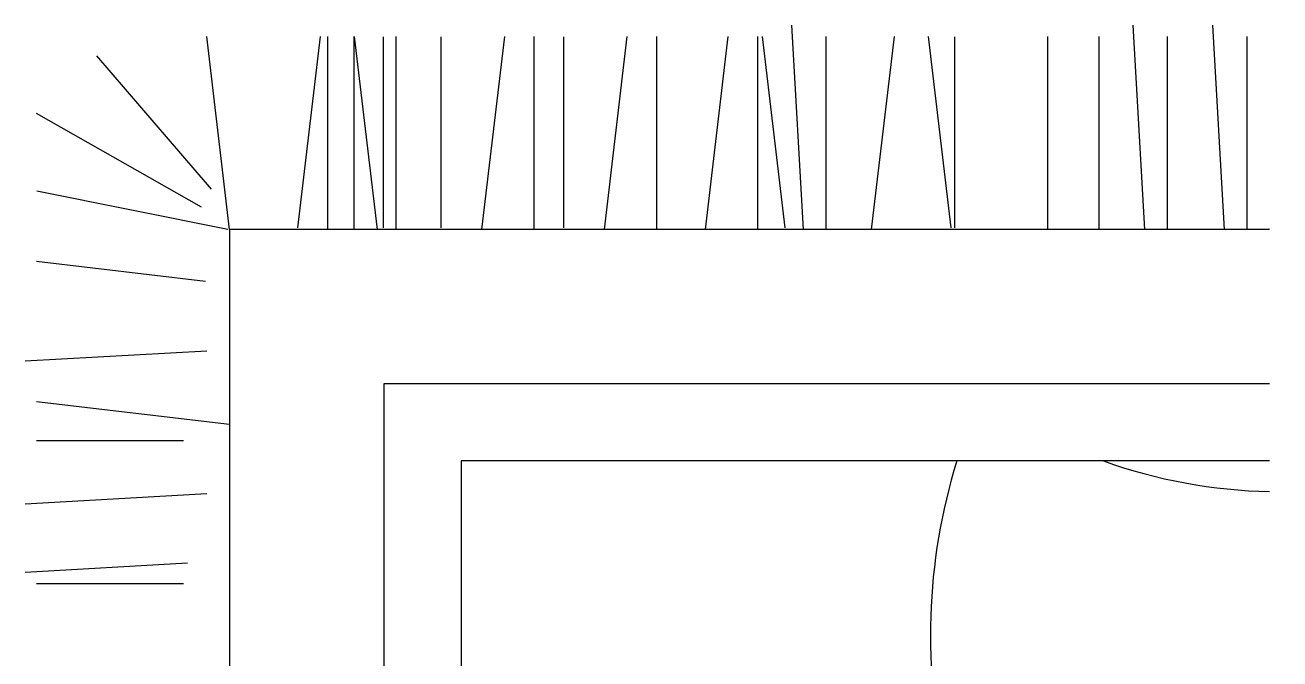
# Model space of a CAD drawing. Header units: inches. Extents: x 7.5 to 50, y 15.4 to 40.2.
# Drawn here: x 8.9927 to 9.4608, y 22.213 to 22.4495 of the extents above; entities that cross this region are included whole.
import ezdxf

# ---------------------------------------------------------------- set-up
doc = ezdxf.new("R2010")
doc.units = ezdxf.units.IN
doc.header["$MEASUREMENT"] = 0
doc.layers.add('02', color=2, linetype='Continuous')

msp = doc.modelspace()

# ---------------------------------------------------------------- linework, layer by layer
at = {"layer": '02'}
for p, q in [((9.283027248964636, 22.37323485077028), (9.278782922117962, 22.44946244778945)), ((9.410340602784409, 22.37323485077028), (9.406096275937735, 22.44946244778945)), ((9.440045407083808, 22.37323485077028), (9.435801080237134, 22.44946244778945)), ((9.068975230953647, 22.37323485077028), (9.0604865772603, 22.44522798782524)), ((9.094441191800861, 22.37382358837309), (9.10292436186689, 22.44522798782524)), ((9.105643240544005, 22.37323485077028), (9.105643240544005, 22.44522798782524)), ((9.115428081755518, 22.37323485077028), (9.115428081755518, 22.44522798782524)), ((9.12414599610026, 22.37323485077028), (9.115657342406912, 22.44522798782524)), ((9.126442498802199, 22.37382358837309), (9.126442498802199, 22.44510358837685)), ((9.1311037177639, 22.37323485077028), (9.1311037177639, 22.44522798782524)), ((9.147949009477152, 22.37382358837309), (9.147949009477152, 22.44510358837685)), ((9.163131252904414, 22.37323485077028), (9.171619906597762, 22.44522798782524)), ((9.182651112363665, 22.37323485077028), (9.182651112363665, 22.44522798782524)), ((9.193665529643177, 22.37382358837309), (9.193665529643177, 22.44510358837685)), ((9.208847773070438, 22.37323485077028), (9.217336426763787, 22.44522798782524)), ((9.22836763252969, 22.37323485077028), (9.22836763252969, 22.44522798782524)), ((9.246541049373327, 22.37323485077028), (9.255029703066675, 22.44522798782524)), ((9.266060908832578, 22.37323485077028), (9.266060908832578, 22.44522798782524)), ((9.276245853672727, 22.37382358837309), (9.267762683606698, 22.44522798782524)), ((9.291515902657984, 22.37323485077028), (9.291515902657984, 22.44522798782524)), ((9.30848772618453, 22.37323485077028), (9.316976379877879, 22.44522798782524)), ((9.33819253048393, 22.37382358837309), (9.329709360417901, 22.44522798782524)), ((9.339478453663169, 22.37382358837309), (9.339478453663169, 22.44510358837685)), ((9.374186189188613, 22.37323485077028), (9.374186189188613, 22.44522798782524)), ((9.393368779257862, 22.37323485077028), (9.393368779257862, 22.44522798782524)), ((9.418829256477757, 22.37323485077028), (9.418829256477757, 22.44522798782524)), ((9.448534060777156, 22.37323485077028), (9.448534060777156, 22.44522798782524)), ((9.062292964938088, 22.38818984283095), (9.019514855504958, 22.43798528385484)), ((9.058573117055921, 22.38150092884567), (8.996982093942343, 22.41646410518403)), ((9.068386493292628, 22.37323485077028), (8.997106493259771, 22.38751242195682)), ((9.060082845198913, 22.35379668149941), (8.996982093942343, 22.36129334006652)), ((9.060563836754291, 22.32778717669968), (8.992747633759855, 22.32401119345119)), ((9.068975230953647, 22.3004505773071), (8.996982093942343, 22.30893923095679)), ((9.051835947013451, 22.29430638929731), (8.996982093942343, 22.29430638929731)), ((9.060563836754291, 22.2745217564017), (8.992747633759855, 22.27074577315322)), ((9.053354168585493, 22.24865984716704), (8.992747633759855, 22.24528529581691)), ((9.051835947013451, 22.24104096898478), (8.996982093942343, 22.24104096898478))]:
    msp.add_line(p, q, dxfattribs=at)
for points in [[(9.456908266101955, 22.37323485077028), (9.068975230953647, 22.37323485077028), (9.068975230953647, 21.14761932710204), (10.35538316010031, 21.14761932710204), (10.35538316010031, 21.53794742017013)], [(9.456908266101955, 22.31563485077019), (9.126575230895533, 22.31563485077019), (9.126575230895533, 21.20521932710214), (10.29778316015842, 21.20521932710214), (10.29778316015842, 21.53794742017013)], [(9.456908266101955, 22.28683485077014), (9.155375230866476, 22.28683485077014), (9.155375230866476, 21.23401932710218), (10.26898316018748, 21.23401932710218), (10.26898316018748, 21.53794742017013)]]:
    msp.add_lwpolyline(points, dxfattribs=at)
for centre, radius, start, end in [((9.550469006453632, 22.22177040657804), 0.2200583758277041, 162.8023409622211, 193.4687478709394), ((9.46103774294722, 22.47162897594641), 0.1962462174622779, 250.3295483080006, 268.7942745661902)]:
    msp.add_arc(centre, radius, start, end, dxfattribs=at)

doc.saveas('drawing.dxf')
